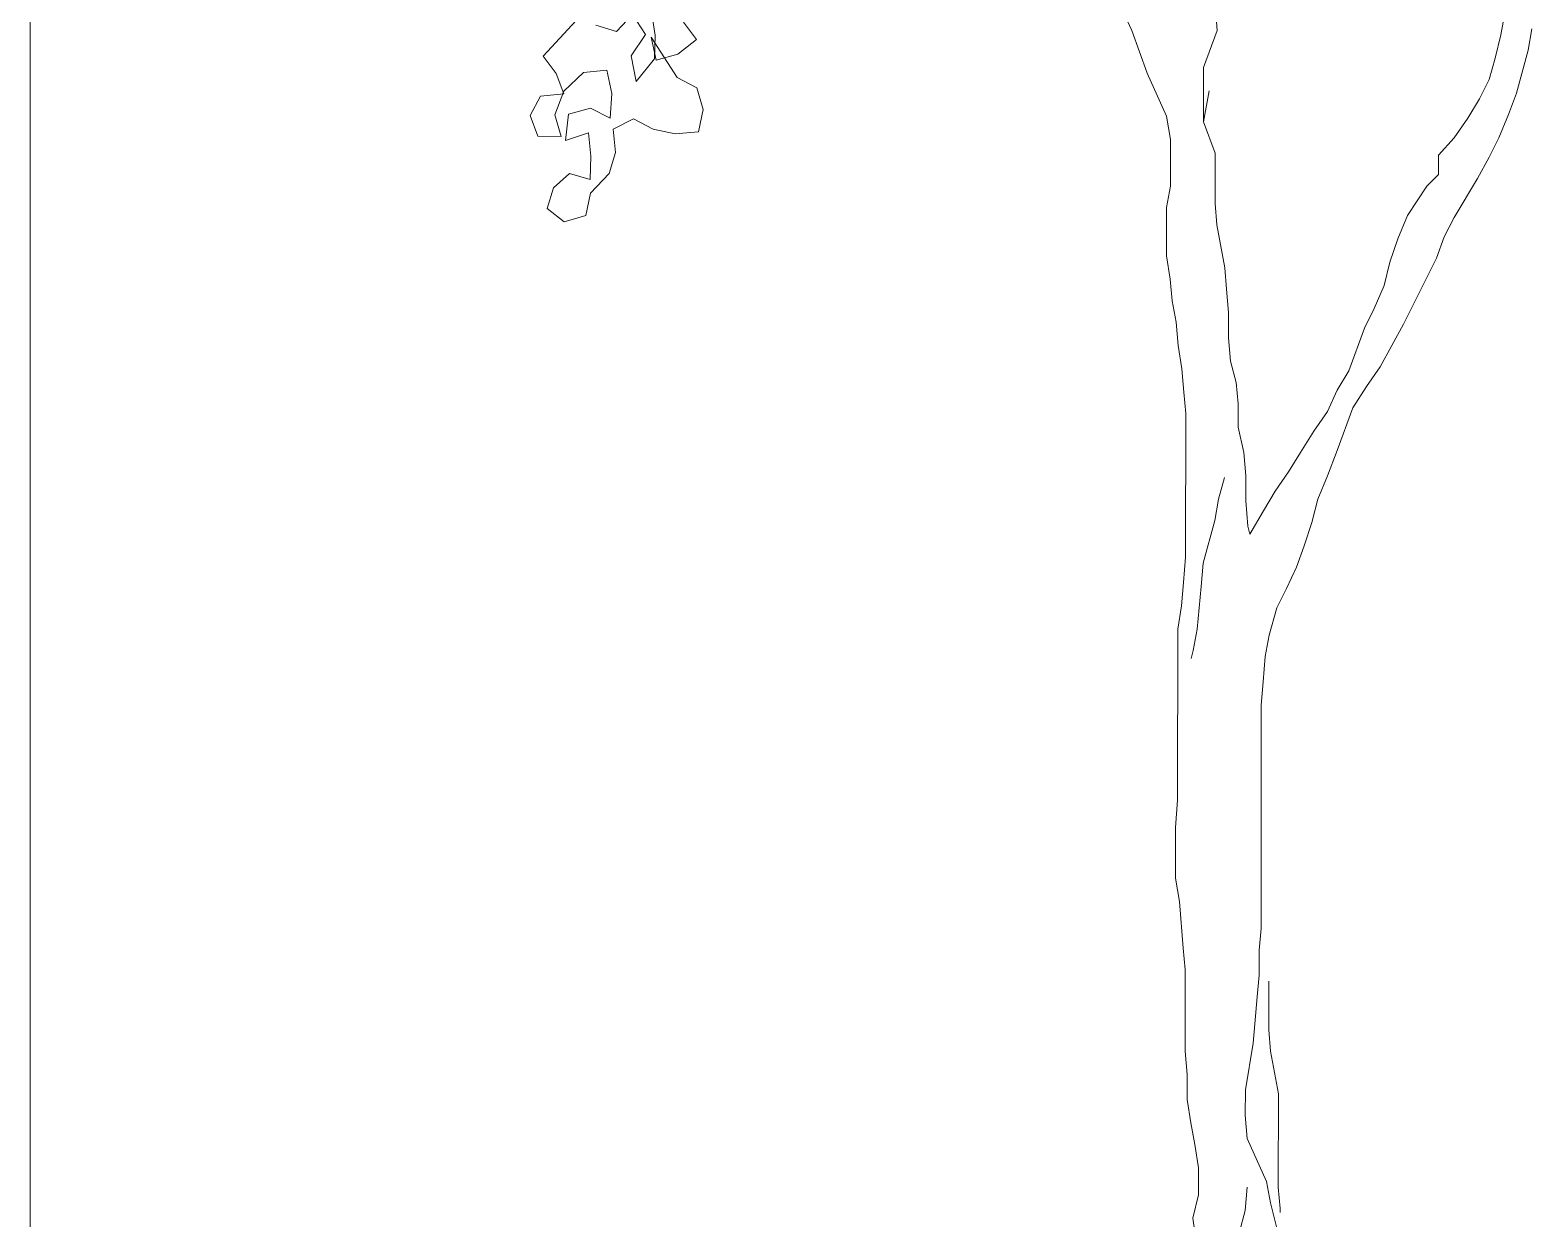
# Model space of a CAD drawing. Header units: metres. Extents: x -58 to 722, y -1100 to 345.
# Drawn here: x 48.115 to 48.873, y -20.1 to -19.5 of the extents above; entities that cross this region are included whole.
import ezdxf

# ---------------------------------------------------------------- set-up
doc = ezdxf.new("R2010")
doc.units = ezdxf.units.M
doc.header["$MEASUREMENT"] = 0
doc.layers.add('FSR_ARQ_006ARBOLES', color=74, linetype='Continuous', lineweight=0)
doc.layers.add('muro bajo', color=33, linetype='Continuous', lineweight=9)

# ---------------------------------------------------------------- blocks, each defined once
blk = doc.blocks.new('arboles fsr 01')
at = {"layer": 'FSR_ARQ_006ARBOLES', "color": 35}
for points in [[(186.4191, -36.14624), (186.41767, -36.13694), (186.41983, -36.12836), (186.41984, -36.11835), (186.41841, -36.10976), (186.41699, -36.1019), (186.41557, -36.09331), (186.41558, -36.08401), (186.41487, -36.07543), (186.4149, -36.04539), (186.41419, -36.03752), (186.41277, -36.02036), (186.41135, -36.01178), (186.41137, -35.99318), (186.41209, -35.98317), (186.41215, -35.92023), (186.41359, -35.91165), (186.41431, -35.90307), (186.41504, -35.89377), (186.41508, -35.84085), (186.41438, -35.83298), (186.41367, -35.8244), (186.41225, -35.81581), (186.41154, -35.80723), (186.41012, -35.79936), (186.40941, -35.79149), (186.40798, -35.78291), (186.408, -35.76503), (186.40944, -35.75716), (186.40945, -35.74), (186.40803, -35.73141), (186.40089, -35.71567), (186.39519, -35.69993), (186.38805, -35.68419)], [(186.43864, -35.88521), (186.44366, -35.87663), (186.44796, -35.86948), (186.45297, -35.86234), (186.45727, -35.85519), (186.46228, -35.84733), (186.46729, -35.84018), (186.47088, -35.83232), (186.47517, -35.82517), (186.48091, -35.80944), (186.48449, -35.80229), (186.48808, -35.79371), (186.49023, -35.78513), (186.4931, -35.77655), (186.49668, -35.76797), (186.50384, -35.75725), (186.50814, -35.75296), (186.50815, -35.74581), (186.51387, -35.73938), (186.51889, -35.73223), (186.52318, -35.72508), (186.52677, -35.71793), (186.52892, -35.71007), (186.53107, -35.70149), (186.53251, -35.69362)], [(186.42595, -35.68995), (186.42666, -35.69996), (186.42164, -35.71355), (186.42162, -35.73357), (186.42377, -35.72213), (186.42162, -35.73357), (186.4259, -35.74502), (186.42588, -35.76361), (186.42659, -35.77148), (186.42944, -35.78722), (186.43014, -35.79509), (186.43085, -35.80367), (186.43084, -35.81297), (186.43155, -35.82155), (186.43369, -35.82942), (186.4344, -35.83729), (186.43439, -35.84587), (186.43653, -35.85517), (186.43723, -35.86375), (186.43723, -35.87305), (186.43793, -35.88235), (186.43864, -35.88521)], [(186.54252, -35.69935), (186.54108, -35.70722), (186.53678, -35.72295), (186.53391, -35.73081), (186.53032, -35.73939), (186.52674, -35.74654), (186.52244, -35.75441), (186.51385, -35.7687), (186.51026, -35.77585), (186.5074, -35.78372), (186.49522, -35.80802), (186.48662, -35.82375), (186.48161, -35.83089), (186.47659, -35.83876), (186.47086, -35.85449), (186.46727, -35.86378), (186.46369, -35.87236), (186.46153, -35.88094), (186.45867, -35.88952), (186.4558, -35.89738), (186.45221, -35.90525), (186.44863, -35.9124), (186.44576, -35.92241), (186.44432, -35.93027), (186.4436, -35.93957), (186.44288, -35.94815), (186.4428, -36.0304), (186.44208, -36.03827), (186.44207, -36.04756), (186.44135, -36.05543), (186.4399, -36.07259), (186.43703, -36.08976), (186.43702, -36.09905), (186.43773, -36.10764), (186.44486, -36.12338), (186.44629, -36.13125), (186.45056, -36.14841)], [(186.42937, -35.86446), (186.42721, -35.87233), (186.42578, -35.88019), (186.42147, -35.89592), (186.42075, -35.9045), (186.4193, -35.92024), (186.41786, -35.9281), (186.41715, -35.93096)], [(186.44565, -36.04971), (186.44563, -36.06759), (186.44634, -36.07546), (186.44918, -36.0912), (186.44915, -36.12553), (186.44986, -36.13339), (186.44986, -36.13482)], [(186.43771, -36.12552), (186.43699, -36.1341), (186.43483, -36.14196), (186.4334, -36.14983), (186.43124, -36.15769), (186.42909, -36.16413)]]:
    blk.add_lwpolyline(points, dxfattribs=at)
at = {"layer": 'FSR_ARQ_006ARBOLES'}
for points in [[(186.23028, -35.6969), (186.23506, -35.70331), (186.22816, -35.70861), (186.22015, -35.71092), (186.21833, -35.70238), (186.22796, -35.71722), (186.23518, -35.72101), (186.23749, -35.72903), (186.23575, -35.73719), (186.22717, -35.73799), (186.21902, -35.73626), (186.2118, -35.73246), (186.20434, -35.73627), (186.20515, -35.74484), (186.20289, -35.75251), (186.19607, -35.75984), (186.19433, -35.768), (186.18631, -35.7703), (186.18007, -35.76546), (186.18233, -35.75779), (186.18822, -35.75253), (186.19589, -35.75479), (186.19609, -35.74618), (186.19528, -35.7376), (186.18678, -35.74043), (186.18796, -35.73078), (186.19597, -35.72847), (186.20319, -35.73226), (186.20388, -35.72313), (186.20206, -35.71459), (186.19348, -35.7154), (186.18614, -35.72224), (186.1829, -35.73095), (186.18521, -35.73897), (186.1766, -35.73877), (186.1738, -35.73127), (186.1776, -35.72406), (186.18617, -35.72325), (186.18338, -35.71576), (186.1786, -35.70935), (186.19079, -35.69627)], [(186.19793, -35.69804), (186.2056, -35.7003), (186.21145, -35.69402), (186.21627, -35.70144), (186.21098, -35.70922), (186.21283, -35.71876), (186.21962, -35.71043), (186.21983, -35.70182), (186.21853, -35.69377)]]:
    blk.add_lwpolyline(points, dxfattribs=at)

msp = doc.modelspace()

# ---------------------------------------------------------------- linework, layer by layer
at = {"layer": 'muro bajo', "ltscale": 0.005}
msp.add_lwpolyline([(48.11502, -20.94116), (48.11502, -17.95116)], dxfattribs=at)

# ---------------------------------------------------------------- block references
at = {"layer": 'FSR_ARQ_006ARBOLES', "xscale": 1.371082351148036, "yscale": 1.371082351148036, "zscale": 1.371082351148036}
msp.add_blockref('arboles fsr 01', (-206.89221, 29.44748), dxfattribs=at)

doc.saveas('drawing.dxf')
